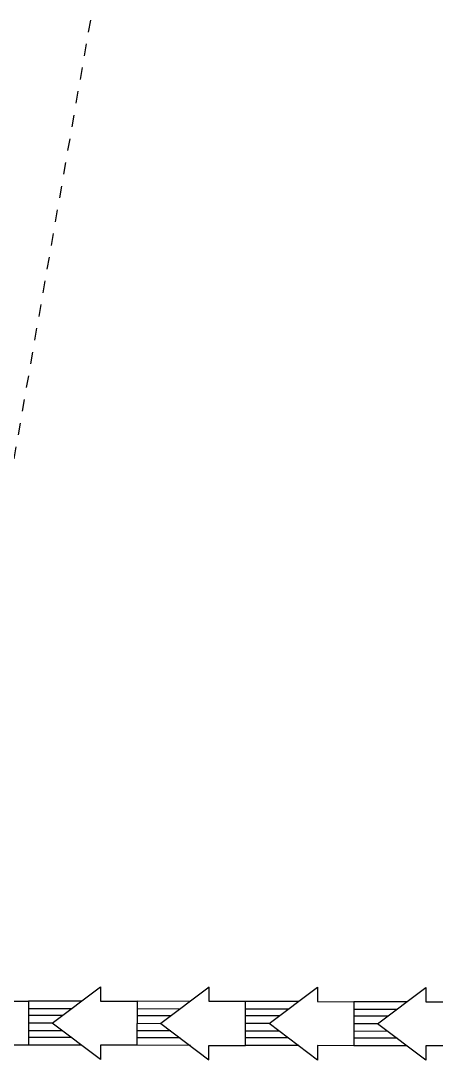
# Model space of a CAD drawing. Header units: metres. Extents: x -1164 to -1017, y 3 to 563.
# Drawn here: x -1037.38 to -1033.93, y 527.26 to 535.9 of the extents above; entities that cross this region are included whole.
import ezdxf

# ---------------------------------------------------------------- set-up
doc = ezdxf.new("R2010")
doc.units = ezdxf.units.M
doc.linetypes.add('JacobsDash', pattern=[0.0045, 0.003, -0.0015])
doc.layers.add('A-DETL-HDLN', color=7, linetype='JacobsDash', lineweight=9)

# ---------------------------------------------------------------- blocks, each defined once
blk = doc.blocks.new('T2DPAA-T2D-C3S-SD-M2D-100020_250_dwg-40816774-DRG 2873021 - motorway level drainage')
at = {"color": 253, "lineweight": 25, "true_color": 0xa3a3a3}
for p, q in [((83.7835, -457.9791), (83.7118, -457.7071)), ((83.8576, -458.0395), (83.7662, -457.6928)), ((83.9403, -458.1049), (83.8273, -457.6766)), ((83.5868, -458.1982), (83.4738, -457.7699)), ((83.6265, -458.1005), (83.535, -457.7537)), ((83.6611, -458.0113), (83.5894, -457.7394)), ((84.0871, -458.9097), (83.9957, -458.563)), ((84.1698, -458.9752), (84.0569, -458.5469)), ((83.8163, -459.0684), (83.7033, -458.6401)), ((83.856, -458.9707), (83.7645, -458.624)), ((83.8906, -458.8816), (83.8189, -458.6096)), ((84.013, -458.8493), (83.9413, -458.5774)), ((84.3166, -459.78), (84.2252, -459.4333)), ((84.3993, -459.8454), (84.2864, -459.4171)), ((84.0458, -459.9387), (83.9329, -459.5104)), ((84.0855, -459.8409), (83.994, -459.4942)), ((84.1201, -459.7518), (84.0484, -459.4799)), ((84.2425, -459.7195), (84.1708, -459.4476)), ((84.6288, -460.7157), (84.5159, -460.2874)), ((84.2753, -460.8089), (84.1624, -460.3806)), ((84.315, -460.7112), (84.2235, -460.3645)), ((84.3496, -460.6221), (84.2779, -460.3501)), ((84.472, -460.5898), (84.4003, -460.3179)), ((84.5461, -460.6502), (84.4547, -460.3035))]:
    blk.add_line(p, q, dxfattribs=at)
at = {"color": 253, "lineweight": 25, "true_color": 0xa3a3a3, "flags": 128}
for points in [[(83.4713, -457.0434), (83.8658, -457.3538), (83.7502, -457.3843), (83.8273, -457.6766), (83.4738, -457.7698), (83.3967, -457.4775), (83.2812, -457.508), (83.4713, -457.0434), (83.4211, -456.853)], [(83.7008, -457.9136), (84.0953, -458.224), (83.9797, -458.2545), (84.0568, -458.5468), (83.7033, -458.64), (83.6262, -458.3477), (83.5107, -458.3782), (83.7008, -457.9136), (83.6506, -457.7233)], [(83.8801, -458.5935), (83.9303, -458.7839), (83.7402, -459.2484), (83.8557, -459.218), (83.9328, -459.5103), (84.2863, -459.4171), (84.2092, -459.1247), (84.3248, -459.0943), (83.9303, -458.7839)], [(84.1598, -459.6541), (84.5543, -459.9645), (84.4388, -459.995), (84.5158, -460.2873), (84.1623, -460.3805), (84.0852, -460.0882), (83.9697, -460.1187), (84.1598, -459.6541), (84.1096, -459.4638)], [(84.3893, -460.5243), (84.7838, -460.8348), (84.6683, -460.8652), (84.7454, -461.1576), (84.3918, -461.2508), (84.3147, -460.9585), (84.1992, -460.9889), (84.3893, -460.5243), (84.3391, -460.334)]]:
    blk.add_lwpolyline(points, dxfattribs=at)
blk = doc.blocks.new('T2DPAA-T2D-PWC-SD-M2D-100001_ProposedDrainage_rvt-2-DRG 2873021 - motorway level drainage')
at = {"color": 253, "lineweight": 25, "true_color": 0xa3a3a3, "rotation": 75.11694444444437}
blk.add_blockref('T2DPAA-T2D-C3S-SD-M2D-100020_250_dwg-40816774-DRG 2873021 - motorway level drainage', (-1569.5164, 564.2847), dxfattribs=at)

msp = doc.modelspace()

# ---------------------------------------------------------------- linework, layer by layer
at = {"layer": 'A-DETL-HDLN', "color": 254, "lineweight": 25, "true_color": 0xe8e8e8}
msp.add_line((-1038.089353, 528.5126515), (-1035.8579602, 541.3197154), dxfattribs=at)

# ---------------------------------------------------------------- block references
at = {"lineweight": 5}
msp.add_blockref('T2DPAA-T2D-PWC-SD-M2D-100001_ProposedDrainage_rvt-2-DRG 2873021 - motorway level drainage', (68.3458246, 0), dxfattribs=at)

doc.saveas('drawing.dxf')
